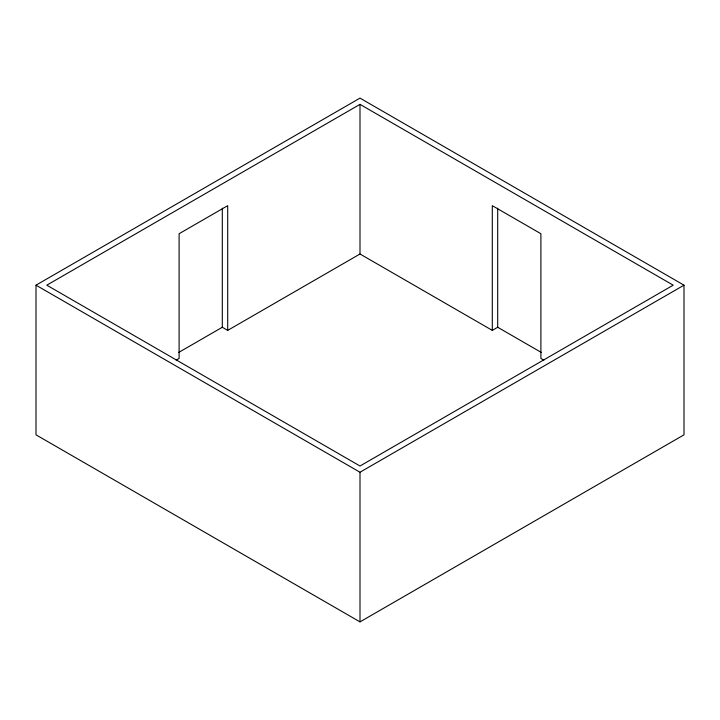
<?xml version="1.0" encoding="UTF-8"?>
<svg xmlns="http://www.w3.org/2000/svg" width="720" height="720" viewBox="0 0 720 720"><rect width="100%" height="100%" fill="white"/><g stroke="black" fill="none" stroke-linecap="round" stroke-linejoin="round"><path stroke-width="1.08" d="M36 285.174L360 98.118L684 285.174L684 434.826L360 621.882L36 434.826L36 285.174L360 472.239L684 285.174M360 104.355L46.8 285.174L360 466.002L673.2 285.174L360 104.355L360 253.998L492.3 330.381L497.7 327.267L541.44 352.521M178.56 352.521L222.3 327.267L227.7 330.381L360 253.998M176.184 360.126L179.1 358.443L179.1 233.73L227.7 205.677L227.7 330.381M543.816 360.126L540.9 358.443L540.9 233.73L492.3 205.677L492.3 330.381M497.7 208.179L497.7 327.267M360 472.239L360 621.882M222.3 208.179L222.3 327.267"/></g></svg>
